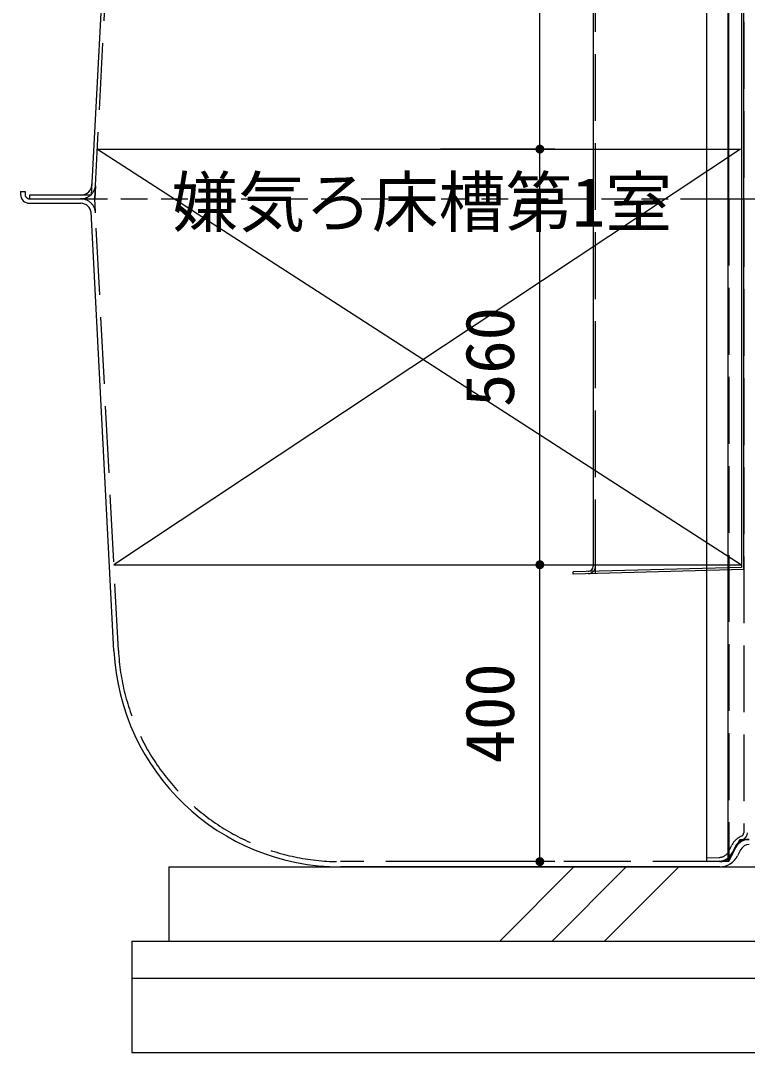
# Model space of a CAD drawing. Units: millimetres, scale not verified. Extents: x -8910 to 8910, y -6308 to 6308.
# Drawn here: x -6252 to -5272, y -3652 to -2262 of the extents above; entities that cross this region are included whole.
import ezdxf
from ezdxf.enums import TextEntityAlignment as Align

# ---------------------------------------------------------------- set-up
doc = ezdxf.new("R2010")
doc.units = ezdxf.units.MM
doc.header["$LTSCALE"] = 30
for name, pattern in [('CHAIN1', [8, 5, -1, 1, -1]), ('DASHED1', [1.8, 1.2, -0.6]), ('DASHED3', [4, 3, -1]), ('DOUBLE_CHAIN2', [12.8, 9, -1, 0.6, -0.6, 0.6, -1])]:
    doc.linetypes.add(name, pattern=pattern)
for name, color, linetype, lineweight in [('0-0_製作', 5, 'Continuous', 25), ('0-1_躯体', 3, 'Continuous', 25), ('0-2_機器', 2, 'Continuous', 25), ('0-3_空気管', 3, 'Continuous', 25), ('0-5_寸法', 92, 'Continuous', 25), ('0-6_09', 3, 'Continuous', 25), ('0-7_文字', 7, 'Continuous', 25), ('0-A_A-6_SUNPO', 4, 'Continuous', 25)]:
    doc.layers.add(name, color=color, linetype=linetype, lineweight=lineweight)
doc.styles.add('ＭＳ ゴシック', font='')
doc.styles.get('ＭＳ ゴシック').set_extended_font_data('MS Gothic')

msp = doc.modelspace()

# ---------------------------------------------------------------- linework, layer by layer
at = {"layer": '0-0_製作', "color": 3}
for p, q in [((-6148.29, -2435.48), (-5281.27, -2435.48)), ((-6148.29, -2435.48), (-5279.89, -2995.47)), ((-5281.27, -2435.48), (-6125.96, -2995.47)), ((-6125.96, -2995.47), (-5279.89, -2995.47))]:
    msp.add_line(p, q, dxfattribs=at)
at = {"layer": '0-1_躯体'}
for p, q in [((-5279.64, -1775.22), (-5279.64, -2999.06)), ((-5276.64, -3001.98), (-5276.64, -1775.22)), ((-5479.64, -2145.97), (-5479.64, -2997.48)), ((-5279.64, -2999.06), (-5506.64, -3005)), ((-5276.64, -3001.98), (-5506.64, -3008)), ((-5506.64, -3008), (-5506.64, -3005))]:
    msp.add_line(p, q, dxfattribs=at)
at = {"layer": '0-1_躯体', "linetype": 'DASHED3'}
msp.add_line((-5476.64, -2997.48), (-5476.64, -2145.48), dxfattribs=at)
at = {"layer": '0-1_躯体', "linetype": 'DOUBLE_CHAIN2'}
msp.add_line((-5476.64, -3007.22), (-5476.64, -2997.48), dxfattribs=at)
at = {"layer": '0-1_躯体'}
msp.add_arc((-5486.64, -2997.48), 7, 271.5, 0, dxfattribs=at)
at = {"layer": '0-1_躯体', "linetype": 'DASHED3'}
msp.add_arc((-5486.64, -2997.48), 10, 271.5, 0, dxfattribs=at)
at = {"layer": '0-2_機器'}
for p, q in [((-6051.8, -3402.48), (-3651.8, -3402.48)), ((-6051.8, -3402.48), (-6051.8, -3502.48)), ((-5605.78, -3502.48), (-5505.79, -3402.48)), ((-5535.07, -3502.48), (-5435.07, -3402.48)), ((-5464.36, -3502.48), (-5364.36, -3402.48)), ((-6101.8, -3502.48), (-3601.8, -3502.48)), ((-6101.8, -3502.48), (-6101.8, -3652.48)), ((-6101.8, -3552.48), (-3601.8, -3552.48)), ((-6101.8, -3652.48), (-3601.8, -3652.48))]:
    msp.add_line(p, q, dxfattribs=at)
at = {"layer": '0-3_空気管'}
for p, q in [((-5326.8, -1653.04), (-5326.8, -3395.23)), ((-5276.8, -2999.32), (-5276.8, -1775.22)), ((-5297.77, -3390.39), (-5297.77, -1945.48)), ((-5296.8, -2502.48), (-5296.8, -1940.89)), ((-6251.8, -2492.47), (-6251.8, -2496.48)), ((-6251.8, -2492.47), (-6245.8, -2492.47)), ((-6239.8, -2502.48), (-6170.71, -2502.48)), ((-6239.8, -2508.48), (-6170.78, -2508.48)), ((-6125.89, -3111.49), (-6156.88, -2520.15)), ((-5288.25, -3375.43), (-5292.41, -3383.74)), ((-5281.07, -3379.66), (-5285.01, -3387.55)), ((-5309.16, -3402.48), (-5820.31, -3402.48)), ((-5309.77, -3394.79), (-5326.8, -3395.23))]:
    msp.add_line(p, q, dxfattribs=at)
at = {"layer": '0-3_空気管', "linetype": 'DASHED3'}
for p, q in [((-5276.8, -1664.22), (-5276.8, -3356.64)), ((-6245.8, -2492.47), (-6245.8, -2496.48)), ((-6239.8, -2502.48), (-6170.78, -2502.48)), ((-5296.8, -2502.48), (-5296.8, -3391.2)), ((-6119.9, -3111.18), (-6150.89, -2519.84)), ((-5296.88, -3381.5), (-5292.72, -3373.2)), ((-5291.27, -3384.42), (-5287.33, -3376.53)), ((-5326.8, -3390.23), (-5309.9, -3389.79)), ((-5309.16, -3395.47), (-5820.31, -3395.47))]:
    msp.add_line(p, q, dxfattribs=at)
at = {"layer": '0-3_空気管', "linetype": 'DOUBLE_CHAIN2'}
for p, q in [((-6150.89, -2485.11), (-6151.8, -2502.48)), ((-6170.78, -2502.48), (-6151.8, -2502.48)), ((-6150.89, -2519.84), (-6151.8, -2502.48)), ((-5287.33, -3376.53), (-5281.8, -3365.47)), ((-5281.8, -3365.47), (-5269.44, -3365.47)), ((-5296.8, -3395.47), (-5291.27, -3384.42)), ((-5309.77, -3394.79), (-5297.77, -3394.48)), ((-5296.8, -3395.47), (-5309.16, -3395.47))]:
    msp.add_line(p, q, dxfattribs=at)
at = {"layer": '0-3_空気管', "linetype": 'DASHED1'}
msp.add_line((-6170.5, -2502.48), (-3533.06, -2502.48), dxfattribs=at)
at = {"layer": '0-3_空気管', "linetype": 'CHAIN1'}
msp.add_line((-5362.15, -2502.48), (-5204.77, -2502.48), dxfattribs=at)
at = {"layer": '0-3_空気管', "linetype": 'DOUBLE_CHAIN2'}
msp.add_lwpolyline([(-5292.41, -3383.74), (-5297.77, -3394.48), (-5297.77, -3390.39)], dxfattribs=at)
at = {"layer": '0-3_空気管', "linetype": 'DASHED3'}
for centre, radius, start, end in [((-6170.71, -2482.48), 20, 270, 1.58), ((-6239.8, -2496.48), 6, 180, 270), ((-6170.78, -2522.47), 20, 3, 90), ((-5820.31, -3095.47), 300, 183, 270), ((-5270.36, -3384.38), 25, 112.405, 153.435), ((-5281.8, -3356.64), 5, 292.405, 0), ((-5269.44, -3385.48), 20, 90, 153.435), ((-5310.29, -3374.8), 15, 271.5, 333.435), ((-5309.16, -3375.48), 20, 270, 333.435)]:
    msp.add_arc(centre, radius, start, end, dxfattribs=at)
at = {"layer": '0-3_空気管'}
for centre, radius, start, end in [((-6170.71, -2482.48), 15, 270, 1.58), ((-6239.8, -2496.48), 12, 180, 270), ((-6170.78, -2522.47), 14, 3, 90), ((-5820.26, -3096.48), 306, 182.809, 270), ((-5281.8, -3356.64), 10, 292.405, 0), ((-5270.36, -3384.38), 20, 112.405, 153.435), ((-5269.44, -3385.48), 13, 90, 153.435), ((-5310.29, -3374.8), 20, 271.5, 333.435), ((-5309.16, -3375.48), 27, 270, 333.435)]:
    msp.add_arc(centre, radius, start, end, dxfattribs=at)
at = {"layer": '0-5_寸法', "color": 3}
for p, q in [((-5531.63, -2435.48), (-5685.81, -2435.48)), ((-5531.63, -3395.47), (-5685.81, -3395.47))]:
    msp.add_line(p, q, dxfattribs=at)
at = {"layer": '0-5_寸法'}
for points in [[(-5556.7, -2432.26), (-5551.63, -2435.48), (-5557.06, -2432.92)], [(-5556.26, -2431.65), (-5551.63, -2435.48), (-5556.7, -2432.26)], [(-5555.74, -2431.1), (-5551.63, -2435.48), (-5556.26, -2431.65)], [(-5555.16, -2430.62), (-5551.63, -2435.48), (-5555.74, -2431.1)], [(-5554.52, -2430.22), (-5551.63, -2435.48), (-5555.16, -2430.62)], [(-5553.84, -2429.9), (-5551.63, -2435.48), (-5554.52, -2430.22)], [(-5553.84, -2429.9), (-5551.63, -2429.48), (-5551.63, -2435.48)], [(-5553.12, -2429.66), (-5551.63, -2429.48), (-5553.84, -2429.9)], [(-5552.38, -2429.52), (-5551.63, -2429.48), (-5553.12, -2429.66)], [(-5551.63, -2429.48), (-5545.63, -2435.48), (-5551.63, -2435.48)], [(-5551.26, -2429.49), (-5545.63, -2435.48), (-5551.63, -2429.48)], [(-5550.51, -2429.58), (-5545.63, -2435.48), (-5551.26, -2429.49)], [(-5549.78, -2429.77), (-5545.63, -2435.48), (-5550.51, -2429.58)], [(-5549.08, -2430.05), (-5545.63, -2435.48), (-5549.78, -2429.77)], [(-5548.42, -2430.41), (-5545.63, -2435.48), (-5549.08, -2430.05)], [(-5547.81, -2430.85), (-5545.63, -2435.48), (-5548.42, -2430.41)], [(-5547.26, -2431.37), (-5545.63, -2435.48), (-5547.81, -2430.85)], [(-5547.26, -2431.37), (-5545.68, -2434.72), (-5545.63, -2435.48)], [(-5546.78, -2431.95), (-5545.68, -2434.72), (-5547.26, -2431.37)], [(-5546.78, -2431.95), (-5545.82, -2433.98), (-5545.68, -2434.72)], [(-5546.37, -2432.59), (-5545.82, -2433.98), (-5546.78, -2431.95)], [(-5546.37, -2432.59), (-5546.05, -2433.27), (-5545.82, -2433.98)], [(-5557.62, -2435.1), (-5551.63, -2435.48), (-5557.63, -2435.48)], [(-5557.63, -2435.48), (-5556.01, -2439.58), (-5557.58, -2436.23)], [(-5557.63, -2435.48), (-5555.46, -2440.1), (-5556.01, -2439.58)], [(-5551.63, -2435.48), (-5555.46, -2440.1), (-5557.63, -2435.48)], [(-5557.53, -2434.35), (-5551.63, -2435.48), (-5557.62, -2435.1)], [(-5557.58, -2436.23), (-5556.49, -2439), (-5557.44, -2436.97)], [(-5557.58, -2436.23), (-5556.01, -2439.58), (-5556.49, -2439)], [(-5557.34, -2433.62), (-5551.63, -2435.48), (-5557.53, -2434.35)], [(-5557.44, -2436.97), (-5556.89, -2438.37), (-5557.21, -2437.68)], [(-5557.44, -2436.97), (-5556.49, -2439), (-5556.89, -2438.37)], [(-5557.06, -2432.92), (-5551.63, -2435.48), (-5557.34, -2433.62)], [(-5551.63, -2435.48), (-5554.85, -2440.54), (-5555.46, -2440.1)], [(-5551.63, -2435.48), (-5554.19, -2440.91), (-5554.85, -2440.54)], [(-5551.63, -2435.48), (-5553.49, -2441.18), (-5554.19, -2440.91)], [(-5551.63, -2435.48), (-5552.76, -2441.37), (-5553.49, -2441.18)], [(-5551.63, -2435.48), (-5552.01, -2441.46), (-5552.76, -2441.37)], [(-5551.63, -2435.48), (-5551.63, -2441.48), (-5552.01, -2441.46)], [(-5551.63, -2435.48), (-5550.88, -2441.43), (-5551.63, -2441.48)], [(-5551.63, -2435.48), (-5550.14, -2441.29), (-5550.88, -2441.43)], [(-5551.63, -2435.48), (-5549.42, -2441.05), (-5550.14, -2441.29)], [(-5551.63, -2435.48), (-5548.74, -2440.73), (-5549.42, -2441.05)], [(-5545.63, -2435.48), (-5548.74, -2440.73), (-5551.63, -2435.48)], [(-5545.63, -2435.48), (-5548.11, -2440.33), (-5548.74, -2440.73)], [(-5545.63, -2435.48), (-5547.52, -2439.85), (-5548.11, -2440.33)], [(-5545.63, -2435.48), (-5547.01, -2439.3), (-5547.52, -2439.85)], [(-5545.63, -2435.48), (-5546.57, -2438.69), (-5547.01, -2439.3)], [(-5545.63, -2435.48), (-5546.2, -2438.03), (-5546.57, -2438.69)], [(-5545.63, -2435.48), (-5545.93, -2437.33), (-5546.2, -2438.03)], [(-5545.63, -2435.48), (-5545.74, -2436.6), (-5545.93, -2437.33)], [(-5545.63, -2435.48), (-5545.64, -2435.85), (-5545.74, -2436.6)], [(-5557.62, -2995.1), (-5551.63, -2995.47), (-5557.63, -2995.47)], [(-5557.63, -2995.47), (-5555.46, -3000.1), (-5557.58, -2996.23)], [(-5557.63, -2995.47), (-5554.85, -3000.54), (-5555.46, -3000.1)], [(-5551.63, -2995.47), (-5554.85, -3000.54), (-5557.63, -2995.47)], [(-5557.53, -2994.35), (-5551.63, -2995.47), (-5557.62, -2995.1)], [(-5557.58, -2996.23), (-5556.01, -2999.58), (-5557.44, -2996.97)], [(-5557.58, -2996.23), (-5555.46, -3000.1), (-5556.01, -2999.58)], [(-5557.34, -2993.62), (-5551.63, -2995.47), (-5557.53, -2994.35)], [(-5557.44, -2996.97), (-5556.49, -2999), (-5557.21, -2997.68)], [(-5557.44, -2996.97), (-5556.01, -2999.58), (-5556.49, -2999)], [(-5557.06, -2992.92), (-5551.63, -2995.47), (-5557.34, -2993.62)], [(-5557.21, -2997.68), (-5556.49, -2999), (-5556.89, -2998.36)], [(-5556.7, -2992.26), (-5551.63, -2995.47), (-5557.06, -2992.92)], [(-5556.26, -2991.65), (-5551.63, -2995.47), (-5556.7, -2992.26)], [(-5555.74, -2991.1), (-5551.63, -2995.47), (-5556.26, -2991.65)], [(-5555.16, -2990.62), (-5551.63, -2995.47), (-5555.74, -2991.1)], [(-5554.52, -2990.22), (-5551.63, -2995.47), (-5555.16, -2990.62)], [(-5551.63, -2995.47), (-5554.19, -3000.9), (-5554.85, -3000.54)], [(-5553.84, -2989.9), (-5551.63, -2995.47), (-5554.52, -2990.22)], [(-5551.63, -2995.47), (-5553.49, -3001.18), (-5554.19, -3000.9)], [(-5553.84, -2989.9), (-5551.63, -2989.47), (-5551.63, -2995.47)], [(-5553.12, -2989.66), (-5551.63, -2989.47), (-5553.84, -2989.9)], [(-5551.63, -2995.47), (-5552.76, -3001.37), (-5553.49, -3001.18)], [(-5552.38, -2989.52), (-5551.63, -2989.47), (-5553.12, -2989.66)], [(-5551.63, -2995.47), (-5552.01, -3001.46), (-5552.76, -3001.37)], [(-5551.63, -2995.47), (-5551.63, -3001.47), (-5552.01, -3001.46)], [(-5551.63, -2989.47), (-5545.63, -2995.47), (-5551.63, -2995.47)], [(-5551.26, -2989.49), (-5545.63, -2995.47), (-5551.63, -2989.47)], [(-5551.63, -2995.47), (-5550.88, -3001.43), (-5551.63, -3001.47)], [(-5551.63, -2995.47), (-5550.14, -3001.29), (-5550.88, -3001.43)], [(-5551.63, -2995.47), (-5549.42, -3001.05), (-5550.14, -3001.29)], [(-5551.63, -2995.47), (-5548.74, -3000.73), (-5549.42, -3001.05)], [(-5545.63, -2995.47), (-5548.74, -3000.73), (-5551.63, -2995.47)], [(-5550.51, -2989.58), (-5545.63, -2995.47), (-5551.26, -2989.49)], [(-5549.78, -2989.77), (-5545.63, -2995.47), (-5550.51, -2989.58)], [(-5549.08, -2990.05), (-5545.63, -2995.47), (-5549.78, -2989.77)], [(-5548.42, -2990.41), (-5545.63, -2995.47), (-5549.08, -2990.05)], [(-5545.63, -2995.47), (-5548.11, -3000.33), (-5548.74, -3000.73)], [(-5547.81, -2990.85), (-5545.63, -2995.47), (-5548.42, -2990.41)], [(-5545.63, -2995.47), (-5547.52, -2999.85), (-5548.11, -3000.33)], [(-5547.81, -2990.85), (-5545.68, -2994.72), (-5545.63, -2995.47)], [(-5547.26, -2991.37), (-5545.68, -2994.72), (-5547.81, -2990.85)], [(-5545.63, -2995.47), (-5547.01, -2999.3), (-5547.52, -2999.85)], [(-5547.26, -2991.37), (-5545.82, -2993.98), (-5545.68, -2994.72)], [(-5546.78, -2991.95), (-5545.82, -2993.98), (-5547.26, -2991.37)], [(-5545.63, -2995.47), (-5546.57, -2998.69), (-5547.01, -2999.3)], [(-5546.78, -2991.95), (-5546.05, -2993.27), (-5545.82, -2993.98)], [(-5546.37, -2992.58), (-5546.05, -2993.27), (-5546.78, -2991.95)], [(-5545.63, -2995.47), (-5546.2, -2998.03), (-5546.57, -2998.69)], [(-5545.63, -2995.47), (-5545.93, -2997.33), (-5546.2, -2998.03)], [(-5545.63, -2995.47), (-5545.74, -2996.6), (-5545.93, -2997.33)], [(-5545.63, -2995.47), (-5545.64, -2995.85), (-5545.74, -2996.6)], [(-5556.26, -3391.65), (-5551.63, -3395.47), (-5556.7, -3392.26)], [(-5555.74, -3391.1), (-5551.63, -3395.47), (-5556.26, -3391.65)], [(-5555.16, -3390.62), (-5551.63, -3395.47), (-5555.74, -3391.1)], [(-5554.52, -3390.22), (-5551.63, -3395.47), (-5555.16, -3390.62)], [(-5554.52, -3390.22), (-5551.63, -3389.47), (-5551.63, -3395.47)], [(-5553.84, -3389.9), (-5551.63, -3389.47), (-5554.52, -3390.22)], [(-5553.12, -3389.66), (-5551.63, -3389.47), (-5553.84, -3389.9)], [(-5552.38, -3389.52), (-5551.63, -3389.47), (-5553.12, -3389.66)], [(-5551.63, -3389.47), (-5545.63, -3395.47), (-5551.63, -3395.47)], [(-5551.26, -3389.49), (-5545.63, -3395.47), (-5551.63, -3389.47)], [(-5550.51, -3389.58), (-5545.63, -3395.47), (-5551.26, -3389.49)], [(-5549.78, -3389.77), (-5545.63, -3395.47), (-5550.51, -3389.58)], [(-5549.08, -3390.05), (-5545.63, -3395.47), (-5549.78, -3389.77)], [(-5548.42, -3390.41), (-5545.63, -3395.47), (-5549.08, -3390.05)], [(-5548.42, -3390.41), (-5545.68, -3394.72), (-5545.63, -3395.47)], [(-5547.81, -3390.85), (-5545.68, -3394.72), (-5548.42, -3390.41)], [(-5547.81, -3390.85), (-5545.82, -3393.98), (-5545.68, -3394.72)], [(-5547.26, -3391.37), (-5545.82, -3393.98), (-5547.81, -3390.85)], [(-5547.26, -3391.37), (-5546.05, -3393.27), (-5545.82, -3393.98)], [(-5546.78, -3391.95), (-5546.05, -3393.27), (-5547.26, -3391.37)], [(-5557.62, -3395.1), (-5551.63, -3395.47), (-5557.63, -3395.47)], [(-5557.63, -3395.47), (-5554.85, -3400.54), (-5557.58, -3396.23)], [(-5557.63, -3395.47), (-5554.19, -3400.9), (-5554.85, -3400.54)], [(-5551.63, -3395.47), (-5554.19, -3400.9), (-5557.63, -3395.47)], [(-5557.53, -3394.35), (-5551.63, -3395.47), (-5557.62, -3395.1)], [(-5557.58, -3396.23), (-5555.46, -3400.1), (-5557.44, -3396.97)], [(-5557.58, -3396.23), (-5554.85, -3400.54), (-5555.46, -3400.1)], [(-5557.34, -3393.62), (-5551.63, -3395.47), (-5557.53, -3394.35)], [(-5557.44, -3396.97), (-5556.01, -3399.58), (-5557.21, -3397.68)], [(-5557.44, -3396.97), (-5555.46, -3400.1), (-5556.01, -3399.58)], [(-5557.06, -3392.92), (-5551.63, -3395.47), (-5557.34, -3393.62)], [(-5557.21, -3397.68), (-5556.49, -3399), (-5556.89, -3398.36)], [(-5557.21, -3397.68), (-5556.01, -3399.58), (-5556.49, -3399)], [(-5556.7, -3392.26), (-5551.63, -3395.47), (-5557.06, -3392.92)], [(-5551.63, -3395.47), (-5553.49, -3401.18), (-5554.19, -3400.9)], [(-5551.63, -3395.47), (-5552.76, -3401.37), (-5553.49, -3401.18)], [(-5551.63, -3395.47), (-5552.01, -3401.46), (-5552.76, -3401.37)], [(-5551.63, -3395.47), (-5551.63, -3401.47), (-5552.01, -3401.46)], [(-5551.63, -3395.47), (-5550.88, -3401.43), (-5551.63, -3401.47)], [(-5551.63, -3395.47), (-5550.14, -3401.29), (-5550.88, -3401.43)], [(-5551.63, -3395.47), (-5549.42, -3401.05), (-5550.14, -3401.29)], [(-5551.63, -3395.47), (-5548.74, -3400.73), (-5549.42, -3401.05)], [(-5551.63, -3395.47), (-5548.11, -3400.33), (-5548.74, -3400.73)], [(-5545.63, -3395.47), (-5548.11, -3400.33), (-5551.63, -3395.47)], [(-5545.63, -3395.47), (-5547.52, -3399.85), (-5548.11, -3400.33)], [(-5545.63, -3395.47), (-5547.01, -3399.3), (-5547.52, -3399.85)], [(-5545.63, -3395.47), (-5546.57, -3398.69), (-5547.01, -3399.3)], [(-5546.78, -3391.95), (-5546.37, -3392.58), (-5546.05, -3393.27)], [(-5545.63, -3395.47), (-5546.2, -3398.03), (-5546.57, -3398.69)], [(-5545.63, -3395.47), (-5545.93, -3397.33), (-5546.2, -3398.03)], [(-5545.63, -3395.47), (-5545.74, -3396.6), (-5545.93, -3397.33)], [(-5545.63, -3395.47), (-5545.64, -3395.85), (-5545.74, -3396.6)]]:
    msp.add_solid(points, dxfattribs=at)
at = {"layer": '0-6_09', "linetype": 'DASHED3'}
msp.add_line((-6151.8, -2502.48), (-6130.68, -2099.45), dxfattribs=at)
at = {"layer": '0-6_09'}
msp.add_line((-6239.8, -2502.48), (-6151.8, -2502.48), dxfattribs=at)
msp.add_lwpolyline([(-6135.67, -2099.19), (-6156.54, -2497.48), (-6239.8, -2497.48), (-6239.8, -2502.48)], dxfattribs=at)
at = {"layer": '0-A_A-6_SUNPO'}
for p, q in [((-5551.63, -2435.48), (-5551.63, -1945.48)), ((-5551.63, -2995.47), (-5551.63, -2435.48)), ((-5551.63, -3395.47), (-5551.63, -2995.47))]:
    msp.add_line(p, q, dxfattribs=at)

# ---------------------------------------------------------------- texts
at = {"layer": '0-5_寸法', "color": 4, "style": 'ＭＳ ゴシック'}
for s, p in [('560', (-5566.63, -2782.98)), ('400', (-5566.63, -3262.97))]:
    msp.add_text(s, height=65.98, rotation=90, dxfattribs=at).set_placement(p, align=Align.BOTTOM_LEFT)
at = {"layer": '0-7_文字', "color": 4, "style": 'ＭＳ ゴシック'}
msp.add_text('嫌気ろ床槽第1室', height=65.98, dxfattribs=at).set_placement((-6048.18, -2559.63), align=Align.BOTTOM_LEFT)

doc.saveas('drawing.dxf')
